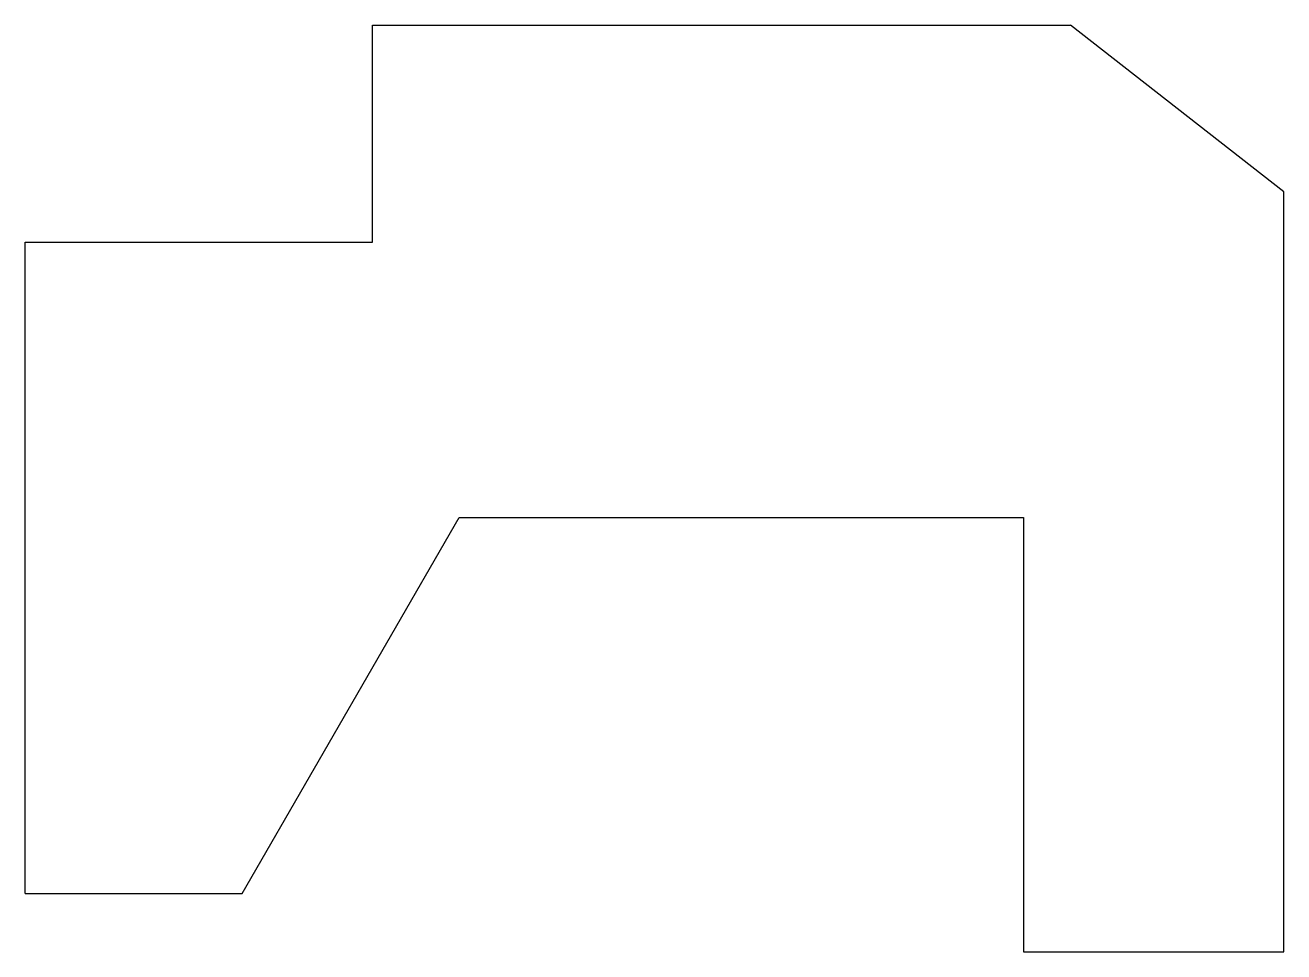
# Model space of a CAD drawing. Header units: centimetres. Extents: x 342 to 922, y 223 to 650.
import ezdxf

# ---------------------------------------------------------------- set-up
doc = ezdxf.new("R2010")
doc.units = ezdxf.units.CM

msp = doc.modelspace()

# ---------------------------------------------------------------- linework, layer by layer
for p, q in [((501.64, 550.26), (501.64, 650.26)), ((501.64, 650.26), (823.34, 650.26)), ((921.64, 573.46), (823.34, 650.26)), ((921.64, 223.46), (921.64, 573.46)), ((341.64, 250.26), (341.64, 550.26)), ((341.64, 550.26), (501.64, 550.26)), ((441.64, 250.26), (541.64, 423.46)), ((541.64, 423.46), (801.64, 423.46)), ((801.64, 423.46), (801.64, 223.46)), ((341.64, 250.26), (441.64, 250.26)), ((801.64, 223.46), (921.64, 223.46))]:
    msp.add_line(p, q)

doc.saveas('drawing.dxf')
